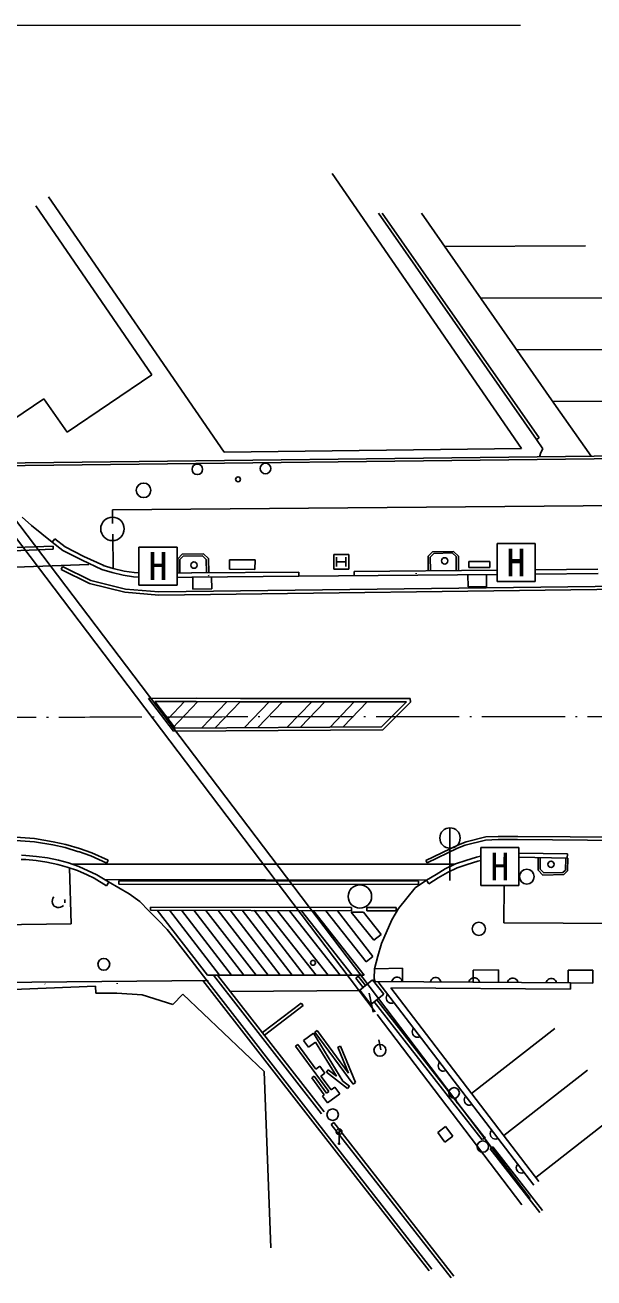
# Model space of a CAD drawing. Units: millimetres, scale not verified. Extents: x 40000 to 680000, y 20000 to 380000.
# Drawn here: x 108382 to 135272, y 255252 to 314493 of the extents above; entities that cross this region are included whole.
import ezdxf
from ezdxf.enums import TextEntityAlignment as Align

# ---------------------------------------------------------------- set-up
doc = ezdxf.new("R2010")
doc.units = ezdxf.units.MM
doc.header["$LTSCALE"] = 1000
doc.linetypes.add('CHAIN', pattern=[18.5, 12, -1.5, 3.5, -1.5])
for name, color, linetype, lineweight in [('M-BGD', 7, 'Continuous', 25), ('M-BMK', 2, 'CHAIN', 13), ('M-STR-HTXT', 7, 'Continuous', 13), ('M-STR-STRC', 7, 'Continuous', 25)]:
    doc.layers.add(name, color=color, linetype=linetype, lineweight=lineweight)
doc.styles.add('ＭＳ ゴシック', font='')
doc.styles.get('ＭＳ ゴシック').set_extended_font_data('MS Gothic')

msp = doc.modelspace()

# ---------------------------------------------------------------- linework, layer by layer
at = {"layer": 'M-BGD'}
for p, q in [((131840, 294470), (122895, 307473)), ((117791, 294302), (109494, 306364)), ((114381, 297956), (108885, 305946)), ((125092, 305606), (132558, 294898)), ((125265, 305605), (132677, 294974)), ((133381, 296613), (127114, 305591)), ((128205, 304028), (134867, 304048)), ((132256, 259004), (98590, 303419)), ((98240, 303052), (124936, 267834)), ((129912, 301583), (136574, 301603)), ((131619, 299138), (138281, 299158)), ((110374, 295244), (114381, 297956)), ((107805, 295833), (109273, 296818)), ((109273, 296818), (110374, 295244)), ((133326, 296693), (139987, 296713)), ((135136, 294104), (133381, 296613)), ((117791, 294302), (131840, 294470)), ((132677, 294974), (132558, 294898)), ((132558, 294898), (132856, 294462)), ((132856, 294462), (132760, 294285)), ((141617, 294178), (106284, 293775)), ((141702, 294054), (106369, 293651)), ((132760, 294285), (132697, 294076)), ((138147, 291785), (112512, 291566)), ((112512, 291566), (112519, 290920)), ((108250, 291232), (108690, 290828)), ((108690, 290828), (109177, 290429)), ((109177, 290429), (109661, 290048)), ((112525, 290420), (112545, 288778)), ((95089, 289181), (109711, 289704)), ((95248, 289337), (109706, 289853)), ((109783, 290206), (109661, 290048)), ((109661, 290048), (110166, 289655)), ((109661, 290048), (110166, 289655)), ((109706, 289853), (109711, 289704)), ((109783, 290206), (110274, 289825)), ((110274, 289825), (111159, 289367)), ((113764, 289812), (115564, 289812)), ((113764, 288012), (113764, 289812)), ((115564, 289812), (115564, 288012)), ((130690, 289981), (132490, 289981)), ((130690, 288181), (130690, 289981)), ((132490, 289981), (132490, 288181)), ((110166, 289655), (111076, 289186)), ((111076, 289186), (112016, 288752)), ((111159, 289367), (112100, 288934)), ((115595, 288575), (115601, 289258)), ((115601, 289258), (115812, 289481)), ((115695, 288577), (115701, 289218)), ((115701, 289218), (115856, 289381)), ((115812, 289481), (116814, 289496)), ((115856, 289381), (116774, 289395)), ((116774, 289395), (116947, 289230)), ((116814, 289496), (117046, 289274)), ((116965, 288595), (116947, 289230)), ((117065, 288596), (117046, 289274)), ((118040, 288761), (118044, 289211)), ((118044, 289211), (119254, 289199)), ((119254, 289199), (119250, 288749)), ((122978, 288759), (122978, 289459)), ((122978, 289459), (123678, 289459)), ((123109, 289327), (123109, 288890)), ((123109, 289109), (123547, 289109)), ((123547, 289327), (123547, 288890)), ((123678, 289459), (123678, 288759)), ((127640, 289585), (127428, 289374)), ((127428, 289374), (127440, 288687)), ((127711, 289514), (127528, 289333)), ((127528, 289333), (127540, 288687)), ((127640, 289585), (128634, 289606)), ((127711, 289514), (128565, 289532)), ((128565, 289532), (128766, 289361)), ((128634, 289606), (128866, 289384)), ((128764, 288699), (128766, 289361)), ((128864, 288700), (128866, 289384)), ((129352, 289134), (130343, 289135)), ((129353, 288849), (129352, 289134)), ((130343, 289135), (130343, 288850)), ((131274, 289209), (131899, 289209)), ((111394, 288982), (93261, 288352)), ((110152, 288889), (110085, 288754)), ((110085, 288754), (111432, 288084)), ((110152, 288889), (111484, 288226)), ((112496, 288610), (112016, 288752)), ((112553, 288802), (112073, 288944)), ((113016, 288480), (112496, 288610)), ((113065, 288674), (112553, 288802)), ((113538, 288605), (113065, 288674)), ((113754, 288587), (113538, 288605)), ((116253, 288589), (115550, 288574)), ((121321, 288631), (116268, 288589)), ((119250, 288749), (118040, 288761)), ((121321, 288631), (121323, 288431)), ((130690, 288516), (121323, 288431)), ((123678, 288759), (122978, 288759)), ((130690, 288716), (123943, 288655)), ((123945, 288455), (123943, 288655)), ((126873, 288537), (126874, 288572)), ((129325, 287927), (129318, 288504)), ((130343, 288850), (129353, 288849)), ((130199, 287938), (130192, 288512)), ((135462, 288760), (132490, 288741)), ((135467, 288560), (132490, 288524)), ((111432, 288084), (113098, 287678)), ((111484, 288226), (113122, 287827)), ((113508, 288407), (113016, 288480)), ((113744, 288388), (113508, 288407)), ((115564, 288012), (113764, 288012)), ((114702, 287691), (136881, 287969)), ((116270, 288389), (115565, 288375)), ((121323, 288431), (116270, 288389)), ((116317, 287824), (116311, 288382)), ((117060, 288482), (117063, 288449)), ((117201, 288392), (117207, 287834)), ((130199, 287938), (129325, 287927)), ((132490, 288181), (130690, 288181)), ((113098, 287678), (114697, 287541)), ((113122, 287827), (114702, 287691)), ((114697, 287541), (136894, 287820)), ((117207, 287834), (116317, 287824)), ((115478, 281254), (114515, 282506)), ((108832, 276024), (107943, 276090)), ((128467, 276536), (128467, 274043)), ((129239, 275870), (130166, 276104)), ((130166, 276104), (130752, 276128)), ((130752, 276128), (131667, 276127)), ((131667, 276127), (164954, 275901)), ((108821, 275875), (107941, 275940)), ((109688, 275724), (108821, 275875)), ((109714, 275872), (108832, 276024)), ((110281, 275603), (109688, 275724)), ((110311, 275750), (109714, 275872)), ((110913, 275407), (110281, 275603)), ((110958, 275551), (110311, 275750)), ((111534, 275346), (110958, 275551)), ((127331, 274991), (128873, 275729)), ((127383, 274883), (128817, 275569)), ((128817, 275569), (129191, 275713)), ((128873, 275729), (129239, 275870)), ((129191, 275713), (130142, 275953)), ((129921, 275608), (131721, 275608)), ((129921, 273808), (129921, 275608)), ((130142, 275953), (130750, 275978)), ((130750, 275978), (131665, 275977)), ((131665, 275977), (164953, 275751)), ((131721, 275608), (131721, 273808)), ((108410, 275033), (108199, 275042)), ((108418, 275233), (108207, 275241)), ((108905, 274984), (108410, 275033)), ((108925, 275183), (108418, 275233)), ((109413, 274915), (108905, 274984)), ((109440, 275113), (108925, 275183)), ((109927, 274806), (109413, 274915)), ((109969, 275002), (109440, 275113)), ((110431, 274873), (109969, 275002)), ((111484, 275205), (110907, 275409)), ((112240, 274862), (111484, 275205)), ((112302, 274999), (111534, 275346)), ((112302, 274999), (112240, 274862)), ((127331, 274991), (127383, 274883)), ((129213, 274986), (128728, 274826)), ((129718, 275150), (129213, 274986)), ((129780, 274960), (129275, 274796)), ((129908, 275199), (129718, 275150)), ((129921, 274996), (129780, 274960)), ((131029, 274814), (131031, 275150)), ((131705, 275140), (134038, 275106)), ((134017, 275306), (131715, 275339)), ((132636, 275127), (132628, 274537)), ((132736, 275125), (132728, 274578)), ((133939, 275108), (133931, 274541)), ((134017, 275306), (134014, 275106)), ((134038, 275106), (134029, 274496)), ((110377, 274680), (109927, 274806)), ((110866, 274520), (110377, 274680)), ((110928, 274710), (110431, 274873)), ((110483, 274646), (110559, 271989)), ((128699, 274812), (110610, 274814)), ((111321, 274307), (110866, 274520)), ((111769, 274317), (110928, 274710)), ((111653, 274152), (111321, 274307)), ((112319, 273977), (111769, 274317)), ((127807, 274332), (127363, 274053)), ((128245, 274598), (127807, 274332)), ((128348, 274427), (127913, 274163)), ((128728, 274826), (128245, 274598)), ((128814, 274645), (128348, 274427)), ((129275, 274796), (128814, 274645)), ((132858, 274304), (132628, 274537)), ((132899, 274405), (132728, 274578)), ((133842, 274323), (132858, 274304)), ((133802, 274423), (132899, 274405)), ((133931, 274541), (133802, 274423)), ((134029, 274496), (133842, 274323)), ((111653, 274152), (112236, 273791)), ((112144, 274085), (127363, 274053)), ((112236, 273791), (112343, 273963)), ((113306, 273420), (112319, 273977)), ((126974, 274011), (112818, 274025)), ((112818, 274025), (112818, 273875)), ((126974, 273861), (112818, 273875)), ((126823, 273696), (126031, 272715)), ((127363, 274053), (126823, 273696)), ((126974, 274011), (126974, 273861)), ((127470, 273884), (127363, 274053)), ((127913, 274163), (127470, 273884)), ((131721, 273808), (129921, 273808)), ((131008, 272049), (131021, 273808)), ((113812, 273044), (113306, 273420)), ((114233, 272616), (113812, 273044)), ((114652, 272185), (114233, 272616)), ((123812, 272764), (114313, 272791)), ((114313, 272791), (114313, 272641)), ((123812, 272614), (114313, 272641)), ((114622, 272640), (117009, 269564)), ((115201, 272638), (117566, 269569)), ((118141, 269569), (115773, 272637)), ((116352, 272635), (118718, 269569)), ((116934, 272633), (119298, 269569)), ((117503, 272633), (119867, 269570)), ((118071, 272634), (120436, 269570)), ((118640, 272634), (121004, 269570)), ((119209, 272634), (121573, 269570)), ((119742, 272616), (122142, 269570)), ((120311, 272616), (122711, 269570)), ((120880, 272617), (123280, 269571)), ((121449, 272617), (123848, 269571)), ((122018, 272617), (124417, 269571)), ((122598, 272617), (124499, 270204)), ((123155, 272615), (124824, 270457)), ((124875, 271221), (123799, 272552)), ((123799, 272552), (124372, 272552)), ((123812, 272764), (123812, 272614)), ((124372, 272552), (125219, 271497)), ((125923, 272765), (124542, 272764)), ((124542, 272764), (124542, 272614)), ((125923, 272615), (124542, 272614)), ((126031, 272715), (125714, 272182)), ((125923, 272765), (125923, 272615)), ((110559, 271989), (77320, 271660)), ((115091, 271726), (114652, 272185)), ((125714, 272182), (125230, 271066)), ((157772, 271845), (131008, 272049)), ((115473, 271254), (115091, 271726)), ((125219, 271497), (124875, 271221)), ((116237, 270284), (115473, 271254)), ((125230, 271066), (125059, 270465)), ((116966, 269319), (116237, 270284)), ((124499, 270204), (124824, 270457)), ((125059, 270465), (124895, 269872)), ((124417, 269571), (117009, 269564)), ((117292, 269569), (122401, 263017)), ((117482, 269569), (122519, 263109)), ((124895, 269872), (124883, 269403)), ((124911, 269874), (126217, 269893)), ((126217, 269893), (126226, 269260)), ((130761, 269816), (129567, 269812)), ((129567, 269812), (129569, 269230)), ((130763, 269234), (130761, 269816)), ((134047, 269808), (135226, 269809)), ((134047, 269203), (134047, 269808)), ((135226, 269809), (135226, 269194)), ((95718, 269108), (116967, 269318)), ((111714, 269043), (97071, 268482)), ((109314, 269152), (109334, 269140)), ((111734, 268716), (111714, 269043)), ((112741, 269164), (112742, 269189)), ((122087, 262498), (116778, 269316)), ((122205, 262590), (116966, 269319)), ((117009, 269320), (117015, 269330)), ((117032, 269286), (117046, 269287)), ((124011, 269426), (124129, 269519)), ((124356, 268986), (124011, 269426)), ((124474, 269079), (124129, 269519)), ((124812, 269343), (124202, 268866)), ((125342, 268667), (124812, 269343)), ((124883, 269403), (124927, 269245)), ((124927, 269245), (124900, 269230)), ((134166, 269202), (124920, 269270)), ((132436, 259634), (125056, 269269)), ((134163, 268902), (125667, 268964)), ((132674, 259816), (125667, 268964)), ((125717, 269264), (125737, 269321)), ((125737, 269321), (125767, 269370)), ((125767, 269370), (125815, 269424)), ((125815, 269424), (125871, 269454)), ((125871, 269454), (125929, 269471)), ((125929, 269471), (126007, 269471)), ((126007, 269471), (126065, 269453)), ((126065, 269453), (126120, 269422)), ((126120, 269422), (126169, 269367)), ((126169, 269367), (126198, 269318)), ((126198, 269318), (126217, 269260)), ((127539, 269251), (127559, 269308)), ((127559, 269308), (127589, 269356)), ((127589, 269356), (127637, 269411)), ((127637, 269411), (127693, 269441)), ((127693, 269441), (127751, 269458)), ((127751, 269458), (127829, 269457)), ((127829, 269457), (127887, 269439)), ((127887, 269439), (127942, 269409)), ((127942, 269409), (127991, 269353)), ((127991, 269353), (128020, 269304)), ((128020, 269304), (128039, 269247)), ((129361, 269237), (129381, 269294)), ((129381, 269294), (129411, 269343)), ((129411, 269343), (129459, 269398)), ((129459, 269398), (129515, 269427)), ((129515, 269427), (129573, 269444)), ((129573, 269444), (129651, 269444)), ((129651, 269444), (129710, 269426)), ((129710, 269426), (129764, 269395)), ((129764, 269395), (129813, 269340)), ((129813, 269340), (129842, 269291)), ((129842, 269291), (129861, 269233)), ((131183, 269224), (131203, 269281)), ((131203, 269281), (131233, 269330)), ((131233, 269330), (131281, 269384)), ((131281, 269384), (131337, 269414)), ((131337, 269414), (131395, 269431)), ((131395, 269431), (131473, 269430)), ((131473, 269430), (131532, 269412)), ((131532, 269412), (131586, 269382)), ((131586, 269382), (131635, 269327)), ((131635, 269327), (131664, 269278)), ((131664, 269278), (131683, 269220)), ((133005, 269210), (133025, 269268)), ((133025, 269268), (133055, 269316)), ((133055, 269316), (133103, 269371)), ((133103, 269371), (133159, 269400)), ((133159, 269400), (133217, 269417)), ((133217, 269417), (133295, 269417)), ((133295, 269417), (133354, 269399)), ((133354, 269399), (133408, 269369)), ((133408, 269369), (133457, 269313)), ((133457, 269313), (133486, 269264)), ((133486, 269264), (133505, 269207)), ((134166, 269202), (134163, 268902)), ((134166, 269202), (135226, 269194)), ((112717, 268721), (111734, 268716)), ((113922, 268634), (112717, 268721)), ((115361, 268186), (113922, 268634)), ((115843, 268673), (115361, 268186)), ((119680, 265020), (115843, 268673)), ((124218, 268846), (118083, 268798)), ((124202, 268866), (124732, 268189)), ((124646, 268723), (124833, 267812)), ((124732, 268189), (125342, 268667)), ((125004, 268402), (130114, 261882)), ((125450, 268489), (125464, 268561)), ((125459, 268427), (125450, 268489)), ((125481, 268370), (125459, 268427)), ((125464, 268561), (125484, 268615)), ((125528, 268308), (125481, 268370)), ((125484, 268615), (125519, 268664)), ((119600, 266853), (121430, 268251)), ((119692, 266734), (121521, 268132)), ((121430, 268251), (121521, 268132)), ((124886, 268310), (129996, 261790)), ((125578, 268272), (125528, 268308)), ((125635, 268247), (125578, 268272)), ((125708, 268242), (125635, 268247)), ((125765, 268248), (125708, 268242)), ((125823, 268267), (125765, 268248)), ((125026, 267715), (131858, 258702)), ((122009, 266822), (121547, 266485)), ((122009, 266822), (123407, 264556)), ((122082, 266875), (122190, 266954)), ((123891, 264407), (122082, 266875)), ((123673, 264933), (122190, 266954)), ((126680, 266883), (126694, 266955)), ((126690, 266821), (126680, 266883)), ((126711, 266764), (126690, 266821)), ((126694, 266955), (126714, 267009)), ((126759, 266702), (126711, 266764)), ((126714, 267009), (126749, 267058)), ((126808, 266666), (126759, 266702)), ((126865, 266641), (126808, 266666)), ((126938, 266637), (126865, 266641)), ((126995, 266642), (126938, 266637)), ((127053, 266662), (126995, 266642)), ((129488, 263975), (133423, 267049)), ((121172, 266212), (121282, 266292)), ((122736, 264066), (121172, 266212)), ((121282, 266292), (122130, 265128)), ((121547, 266485), (121785, 266158)), ((121785, 266158), (122113, 266396)), ((123107, 264785), (122113, 266396)), ((123164, 266160), (123288, 266211)), ((123673, 264933), (123164, 266160)), ((123288, 266211), (124003, 264488)), ((125100, 266506), (125196, 266040)), ((127924, 265349), (127944, 265403)), ((127944, 265403), (127979, 265453)), ((119680, 265020), (120000, 256668)), ((122130, 265128), (122311, 265260)), ((122311, 265260), (122550, 264933)), ((122550, 264933), (122368, 264800)), ((122623, 264986), (122705, 265093)), ((123629, 264216), (122623, 264986)), ((123107, 264785), (122705, 265093)), ((127910, 265277), (127924, 265349)), ((127920, 265215), (127910, 265277)), ((127942, 265158), (127920, 265215)), ((127989, 265097), (127942, 265158)), ((128038, 265061), (127989, 265097)), ((128096, 265035), (128038, 265061)), ((128168, 265031), (128096, 265035)), ((128225, 265037), (128168, 265031)), ((128283, 265056), (128225, 265037)), ((131009, 261990), (134962, 265079)), ((121935, 264707), (122044, 264787)), ((122518, 263907), (121935, 264707)), ((122044, 264787), (122627, 263987)), ((122368, 264800), (122845, 264146)), ((122845, 264146), (123027, 264278)), ((123027, 264278), (123265, 263951)), ((123711, 264323), (123407, 264556)), ((123629, 264216), (123711, 264323)), ((123891, 264407), (124003, 264488)), ((122445, 263854), (122518, 263907)), ((122683, 263527), (122445, 263854)), ((122627, 263987), (122736, 264066)), ((123265, 263951), (122683, 263527)), ((128725, 263761), (128789, 263519)), ((129140, 263671), (129154, 263744)), ((129150, 263609), (129140, 263671)), ((129154, 263744), (129175, 263797)), ((129175, 263797), (129209, 263847)), ((129172, 263552), (129150, 263609)), ((129219, 263491), (129172, 263552)), ((129268, 263455), (129219, 263491)), ((129326, 263429), (129268, 263455)), ((129398, 263425), (129326, 263429)), ((129455, 263431), (129398, 263425)), ((129513, 263450), (129455, 263431)), ((132529, 260006), (136502, 263109)), ((127484, 255586), (122087, 262498)), ((127606, 255672), (122205, 262590)), ((122971, 262597), (122853, 262505)), ((122853, 262505), (128530, 255252)), ((122971, 262597), (128651, 255341)), ((123226, 262302), (123226, 261604)), ((128260, 262409), (127889, 262131)), ((127889, 262131), (128228, 261679)), ((128228, 261679), (128599, 261957)), ((128599, 261957), (128260, 262409)), ((130145, 261906), (130027, 261814)), ((130370, 262066), (130384, 262138)), ((130380, 262004), (130370, 262066)), ((130402, 261946), (130380, 262004)), ((130384, 262138), (130405, 262191)), ((130449, 261885), (130402, 261946)), ((130405, 262191), (130439, 262241)), ((130498, 261849), (130449, 261885)), ((130556, 261823), (130498, 261849)), ((130491, 261444), (130373, 261352)), ((132715, 258347), (130373, 261352)), ((132836, 258436), (130491, 261444)), ((130628, 261819), (130556, 261823)), ((130685, 261825), (130628, 261819)), ((130743, 261844), (130685, 261825)), ((131600, 260460), (131614, 260532)), ((131610, 260398), (131600, 260460)), ((131632, 260341), (131610, 260398)), ((131614, 260532), (131635, 260585)), ((131679, 260279), (131632, 260341)), ((131635, 260585), (131669, 260635)), ((131728, 260243), (131679, 260279)), ((131786, 260218), (131728, 260243)), ((131858, 260213), (131786, 260218)), ((131915, 260219), (131858, 260213)), ((131973, 260238), (131915, 260219))]:
    msp.add_line(p, q, dxfattribs=at)
for centre, radius in [((116525, 293487), 250), ((119746, 293526), 250), ((113984, 292494), 345), ((118450, 293014), 115), ((112514, 290670), 555), ((116364, 288957), 150), ((128217, 289158), 150), ((128467, 276055), 481), ((133245, 274810), 150), ((132100, 274227), 350), ((124210, 273288), 555), ((129829, 271758), 310), ((112103, 270083), 280), ((121990, 270154), 115), ((125154, 266017), 280), ((128661, 264003), 249), ((122922, 262973), 270), ((123226, 262167), 135), ((123226, 261603), 30), ((130021, 261462), 270)]:
    msp.add_circle(centre, radius, dxfattribs=at)
for start, end in [(135.95319, 320.06763), (344.76801, 17.23199)]:
    msp.add_arc((109964, 273061), 300, start, end, dxfattribs=at)
at = {"layer": 'M-BMK'}
for start, end in [(90.20709, 90.25217), (90.2005, 90.20145), (90.14978, 90.19489), (90.14322, 90.14417), (90.0925, 90.13757), (90.08591, 90.08685), (90.03519, 90.08029), (90.02863, 90.02957), (89.97791, 90.02298), (89.97134, 89.97226), (89.92062, 89.9657), (89.91403, 89.91498), (89.86331, 89.90839)]:
    msp.add_arc((126979, -4718216), 5000000, start, end, dxfattribs=at)
at = {"layer": 'M-STR-HTXT'}
msp.add_line((106933, 314493), (131808, 314493), dxfattribs=at)
at = {"layer": 'M-STR-STRC'}
for p, q in [((114211, 282656), (116478, 282660)), ((115404, 281104), (114211, 282656)), ((116478, 282660), (118559, 282647)), ((118559, 282647), (120629, 282648)), ((120629, 282648), (122695, 282644)), ((122695, 282644), (124702, 282643)), ((124702, 282643), (126581, 282646)), ((126581, 282646), (126597, 282477)), ((114515, 282506), (116477, 282510)), ((115924, 282509), (115142, 281691)), ((116548, 282509), (115346, 281253)), ((116477, 282510), (118559, 282497)), ((116738, 281262), (117919, 282496)), ((118542, 282497), (117365, 281266)), ((118559, 282497), (120629, 282498)), ((118758, 281275), (119927, 282498)), ((120550, 282498), (119384, 281279)), ((120629, 282498), (122694, 282494)), ((120777, 281288), (121932, 282496)), ((122553, 282495), (121403, 281292)), ((122694, 282494), (124703, 282493)), ((122796, 281301), (123936, 282494)), ((123422, 281305), (124559, 282493)), ((124703, 282493), (126404, 282495)), ((125230, 281317), (126404, 282495)), ((126597, 282477), (125292, 281167)), ((125292, 281167), (115404, 281104)), ((125230, 281317), (115478, 281254))]:
    msp.add_line(p, q, dxfattribs=at)

# ---------------------------------------------------------------- texts
at = {"layer": 'M-BGD', "style": 'ＭＳ ゴシック'}
for p in [(131590, 289081), (114664, 288912), (130821, 274708)]:
    msp.add_text('H', height=1320, dxfattribs=at).set_placement(p, align=Align.MIDDLE_CENTER)

doc.saveas('drawing.dxf')
